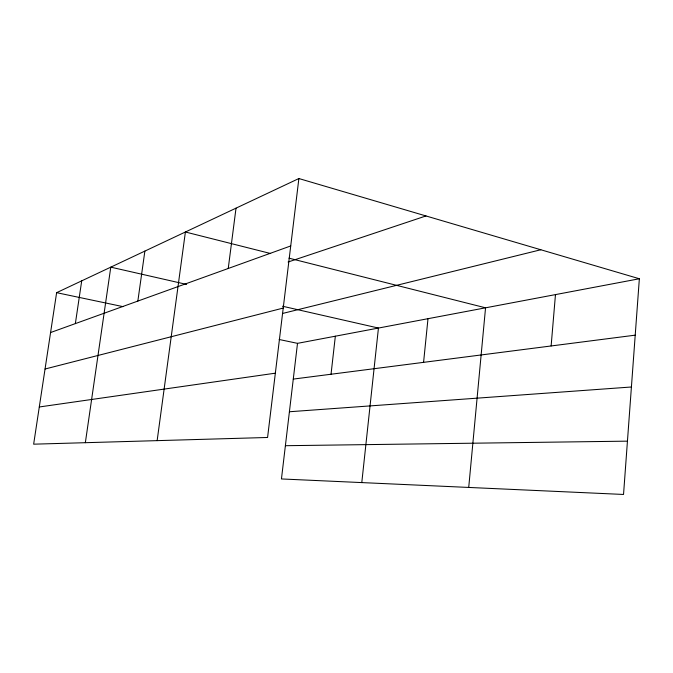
<?xml version="1.0" encoding="UTF-8"?>
<svg xmlns="http://www.w3.org/2000/svg" width="673" height="673" viewBox="0 0 673 673"><rect width="100%" height="100%" fill="white"/><g stroke="black" fill="none" stroke-linecap="round" stroke-linejoin="round"><path stroke-width="1.01" d="M639.35 278.757L623.535 494.462L281.449 478.949L297.508 343.348L639.35 278.757L298.879 178.538L56.625 292.671L33.65 444.18L267.576 437.475L298.879 178.538M551.128 345.964L555.469 294.606M468.719 487.445L485.553 307.813L288.961 258.163M423.578 362.352L427.994 318.691M361.788 482.591L378.445 328.054L282.509 306.223M331.032 374.238L335.347 336.197M228.24 268.477L236.021 208.15M157.146 440.638L185.395 232L270.681 253.544M137.847 301.075L144.872 251.096M85.353 442.691L110.784 267.156L186.631 284.418M75.359 323.604L81.711 280.851M50.576 332.546L290.728 245.948M288.111 262.016L425.984 215.949M45.049 369.014L283.215 308.074M282.643 313.441L540.823 249.75M39.295 406.972L275.35 373.179M293.277 379.092L635.211 335.162M289.407 411.75L631.417 386.992M285.386 445.703L627.446 441.151M56.625 292.671L122.982 306.636M279.144 339.486L297.508 343.348"/></g></svg>
